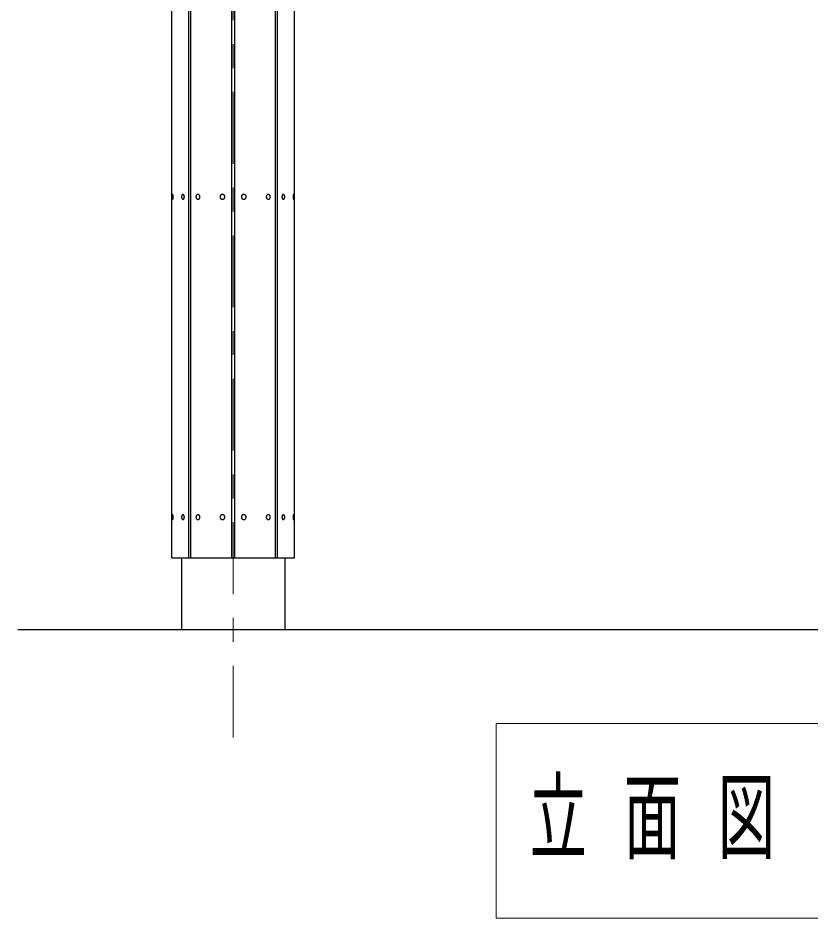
# Model space of a CAD drawing. Units: millimetres on the paper. Extents: x -365 to 10, y -38 to 257.
# Drawn here: x -316.69 to -283.56, y 54.03 to 91.68 of the extents above; entities that cross this region are included whole.
import ezdxf

# ---------------------------------------------------------------- set-up
doc = ezdxf.new("R2010")
doc.units = ezdxf.units.MM
doc.linetypes.add('USER2', pattern=[6, 3, -1, 1, -1])
doc.layers.add('LY_1', color=7, linetype='Continuous', lineweight=13)
doc.styles.add('ＭＳ ゴシック', font='')
doc.styles.get('ＭＳ ゴシック').set_extended_font_data('MS Gothic')

msp = doc.modelspace()

# ---------------------------------------------------------------- linework, layer by layer
at = {"layer": 'LY_1', "linetype": 'USER2'}
msp.add_line((-307.691, 61.582), (-307.691, 129.321), dxfattribs=at)
at = {"layer": 'LY_1', "lineweight": 25}
for p, q in [((-310.254, 69.096), (-310.254, 112.696)), ((-309.545, 69.096), (-309.545, 112.696)), ((-309.461, 69.096), (-309.461, 112.696)), ((-307.75, 69.096), (-307.75, 112.696)), ((-307.631, 112.696), (-307.631, 69.096)), ((-305.921, 69.096), (-305.921, 112.696)), ((-305.837, 69.096), (-305.837, 112.696)), ((-305.128, 69.096), (-305.128, 112.696)), ((-310.254, 69.096), (-305.128, 69.096)), ((-309.854, 69.096), (-309.854, 66.097)), ((-305.528, 69.096), (-305.528, 66.097)), ((-316.691, 66.097), (-235.398, 66.097))]:
    msp.add_line(p, q, dxfattribs=at)
at = {"layer": 'LY_1'}
for p, q in [((-296.691, 62.163), (-296.691, 54.03)), ((-253.891, 62.163), (-296.691, 62.163)), ((-296.691, 54.03), (-253.891, 54.03))]:
    msp.add_line(p, q, dxfattribs=at)
at = {"layer": 'LY_1', "lineweight": 25}
for points in [[(-310.215, 84.299), (-310.216, 84.299), (-310.218, 84.297), (-310.219, 84.295), (-310.221, 84.293), (-310.222, 84.289), (-310.224, 84.285), (-310.225, 84.28), (-310.226, 84.275), (-310.227, 84.269), (-310.228, 84.262), (-310.229, 84.255), (-310.23, 84.248), (-310.23, 84.24), (-310.231, 84.232), (-310.231, 84.223), (-310.232, 84.214), (-310.232, 84.205), (-310.232, 84.196), (-310.232, 84.188), (-310.232, 84.179), (-310.231, 84.17), (-310.231, 84.161), (-310.23, 84.153), (-310.23, 84.145), (-310.229, 84.138), (-310.228, 84.131), (-310.227, 84.124), (-310.226, 84.118), (-310.225, 84.113), (-310.224, 84.108), (-310.222, 84.104), (-310.221, 84.1), (-310.219, 84.098), (-310.218, 84.096), (-310.216, 84.094), (-310.215, 84.094), (-310.214, 84.094), (-310.212, 84.096), (-310.211, 84.098), (-310.209, 84.1), (-310.208, 84.104), (-310.207, 84.108), (-310.205, 84.113), (-310.204, 84.118), (-310.203, 84.124), (-310.202, 84.131), (-310.201, 84.138), (-310.2, 84.145), (-310.2, 84.153), (-310.199, 84.161), (-310.199, 84.17), (-310.198, 84.179), (-310.198, 84.188), (-310.198, 84.196), (-310.198, 84.205), (-310.198, 84.214), (-310.199, 84.223), (-310.199, 84.232), (-310.2, 84.24), (-310.2, 84.248), (-310.201, 84.255), (-310.202, 84.262), (-310.203, 84.269), (-310.204, 84.275), (-310.205, 84.28), (-310.207, 84.285), (-310.208, 84.289), (-310.209, 84.293), (-310.211, 84.295), (-310.212, 84.297), (-310.214, 84.299)], [(-309.791, 84.299), (-309.796, 84.299), (-309.801, 84.297), (-309.806, 84.295), (-309.811, 84.293), (-309.815, 84.289), (-309.82, 84.285), (-309.824, 84.28), (-309.828, 84.275), (-309.832, 84.269), (-309.835, 84.262), (-309.839, 84.255), (-309.841, 84.248), (-309.844, 84.24), (-309.846, 84.232), (-309.847, 84.223), (-309.848, 84.214), (-309.849, 84.205), (-309.849, 84.196), (-309.849, 84.188), (-309.848, 84.179), (-309.847, 84.17), (-309.846, 84.161), (-309.844, 84.153), (-309.841, 84.145), (-309.839, 84.138), (-309.835, 84.131), (-309.832, 84.124), (-309.828, 84.118), (-309.824, 84.113), (-309.82, 84.108), (-309.815, 84.104), (-309.811, 84.1), (-309.806, 84.098), (-309.801, 84.096), (-309.796, 84.094), (-309.791, 84.094), (-309.785, 84.094), (-309.78, 84.096), (-309.775, 84.098), (-309.771, 84.1), (-309.766, 84.104), (-309.761, 84.108), (-309.757, 84.113), (-309.753, 84.118), (-309.749, 84.124), (-309.746, 84.131), (-309.743, 84.138), (-309.74, 84.145), (-309.738, 84.153), (-309.736, 84.161), (-309.734, 84.17), (-309.733, 84.179), (-309.732, 84.188), (-309.732, 84.196), (-309.732, 84.205), (-309.733, 84.214), (-309.734, 84.223), (-309.736, 84.232), (-309.738, 84.24), (-309.74, 84.248), (-309.743, 84.255), (-309.746, 84.262), (-309.749, 84.269), (-309.753, 84.275), (-309.757, 84.28), (-309.761, 84.285), (-309.766, 84.289), (-309.771, 84.293), (-309.775, 84.295), (-309.78, 84.297), (-309.785, 84.299)], [(-309.162, 84.299), (-309.169, 84.299), (-309.176, 84.297), (-309.183, 84.295), (-309.19, 84.293), (-309.197, 84.289), (-309.204, 84.285), (-309.21, 84.28), (-309.216, 84.275), (-309.221, 84.269), (-309.226, 84.262), (-309.231, 84.255), (-309.234, 84.248), (-309.238, 84.24), (-309.241, 84.232), (-309.243, 84.223), (-309.244, 84.214), (-309.245, 84.205), (-309.246, 84.196), (-309.245, 84.188), (-309.244, 84.179), (-309.243, 84.17), (-309.241, 84.161), (-309.238, 84.153), (-309.234, 84.145), (-309.231, 84.138), (-309.226, 84.131), (-309.221, 84.124), (-309.216, 84.118), (-309.21, 84.113), (-309.204, 84.108), (-309.197, 84.104), (-309.19, 84.1), (-309.183, 84.098), (-309.176, 84.096), (-309.169, 84.094), (-309.162, 84.094), (-309.154, 84.094), (-309.147, 84.096), (-309.14, 84.098), (-309.133, 84.1), (-309.126, 84.104), (-309.12, 84.108), (-309.114, 84.113), (-309.108, 84.118), (-309.102, 84.124), (-309.097, 84.131), (-309.093, 84.138), (-309.089, 84.145), (-309.086, 84.153), (-309.083, 84.161), (-309.081, 84.17), (-309.079, 84.179), (-309.078, 84.188), (-309.078, 84.196), (-309.078, 84.205), (-309.079, 84.214), (-309.081, 84.223), (-309.083, 84.232), (-309.086, 84.24), (-309.089, 84.248), (-309.093, 84.255), (-309.097, 84.262), (-309.102, 84.269), (-309.108, 84.275), (-309.114, 84.28), (-309.12, 84.285), (-309.126, 84.289), (-309.133, 84.293), (-309.14, 84.295), (-309.147, 84.297), (-309.154, 84.299)], [(-308.136, 84.299), (-308.145, 84.299), (-308.154, 84.297), (-308.162, 84.295), (-308.171, 84.293), (-308.179, 84.289), (-308.186, 84.285), (-308.194, 84.28), (-308.201, 84.275), (-308.207, 84.269), (-308.213, 84.262), (-308.218, 84.255), (-308.223, 84.248), (-308.227, 84.24), (-308.23, 84.232), (-308.233, 84.223), (-308.235, 84.214), (-308.236, 84.205), (-308.236, 84.196), (-308.236, 84.188), (-308.235, 84.179), (-308.233, 84.17), (-308.23, 84.161), (-308.227, 84.153), (-308.223, 84.145), (-308.218, 84.138), (-308.213, 84.131), (-308.207, 84.124), (-308.201, 84.118), (-308.194, 84.113), (-308.186, 84.108), (-308.179, 84.104), (-308.171, 84.1), (-308.162, 84.098), (-308.154, 84.096), (-308.145, 84.094), (-308.136, 84.094), (-308.128, 84.094), (-308.119, 84.096), (-308.111, 84.098), (-308.102, 84.1), (-308.094, 84.104), (-308.086, 84.108), (-308.079, 84.113), (-308.072, 84.118), (-308.066, 84.124), (-308.06, 84.131), (-308.054, 84.138), (-308.05, 84.145), (-308.046, 84.153), (-308.042, 84.161), (-308.04, 84.17), (-308.038, 84.179), (-308.037, 84.188), (-308.036, 84.196), (-308.037, 84.205), (-308.038, 84.214), (-308.04, 84.223), (-308.042, 84.232), (-308.046, 84.24), (-308.05, 84.248), (-308.054, 84.255), (-308.06, 84.262), (-308.066, 84.269), (-308.072, 84.275), (-308.079, 84.28), (-308.086, 84.285), (-308.094, 84.289), (-308.102, 84.293), (-308.111, 84.295), (-308.119, 84.297), (-308.128, 84.299)], [(-307.245, 84.299), (-307.254, 84.299), (-307.263, 84.297), (-307.271, 84.295), (-307.279, 84.293), (-307.287, 84.289), (-307.295, 84.285), (-307.303, 84.28), (-307.309, 84.275), (-307.316, 84.269), (-307.322, 84.262), (-307.327, 84.255), (-307.332, 84.248), (-307.336, 84.24), (-307.339, 84.232), (-307.342, 84.223), (-307.344, 84.214), (-307.345, 84.205), (-307.345, 84.196), (-307.345, 84.188), (-307.344, 84.179), (-307.342, 84.17), (-307.339, 84.161), (-307.336, 84.153), (-307.332, 84.145), (-307.327, 84.138), (-307.322, 84.131), (-307.316, 84.124), (-307.309, 84.118), (-307.303, 84.113), (-307.295, 84.108), (-307.287, 84.104), (-307.279, 84.1), (-307.271, 84.098), (-307.263, 84.096), (-307.254, 84.094), (-307.245, 84.094), (-307.236, 84.094), (-307.228, 84.096), (-307.219, 84.098), (-307.211, 84.1), (-307.203, 84.104), (-307.195, 84.108), (-307.188, 84.113), (-307.181, 84.118), (-307.174, 84.124), (-307.169, 84.131), (-307.163, 84.138), (-307.159, 84.145), (-307.155, 84.153), (-307.151, 84.161), (-307.149, 84.17), (-307.147, 84.179), (-307.146, 84.188), (-307.145, 84.196), (-307.146, 84.205), (-307.147, 84.214), (-307.149, 84.223), (-307.151, 84.232), (-307.155, 84.24), (-307.159, 84.248), (-307.163, 84.255), (-307.169, 84.262), (-307.174, 84.269), (-307.181, 84.275), (-307.188, 84.28), (-307.195, 84.285), (-307.203, 84.289), (-307.211, 84.293), (-307.219, 84.295), (-307.228, 84.297), (-307.236, 84.299)], [(-306.22, 84.299), (-306.227, 84.299), (-306.234, 84.297), (-306.242, 84.295), (-306.249, 84.293), (-306.255, 84.289), (-306.262, 84.285), (-306.268, 84.28), (-306.274, 84.275), (-306.279, 84.269), (-306.284, 84.262), (-306.289, 84.255), (-306.293, 84.248), (-306.296, 84.24), (-306.299, 84.232), (-306.301, 84.223), (-306.303, 84.214), (-306.304, 84.205), (-306.304, 84.196), (-306.304, 84.188), (-306.303, 84.179), (-306.301, 84.17), (-306.299, 84.161), (-306.296, 84.153), (-306.293, 84.145), (-306.289, 84.138), (-306.284, 84.131), (-306.279, 84.124), (-306.274, 84.118), (-306.268, 84.113), (-306.262, 84.108), (-306.255, 84.104), (-306.249, 84.1), (-306.242, 84.098), (-306.234, 84.096), (-306.227, 84.094), (-306.22, 84.094), (-306.213, 84.094), (-306.205, 84.096), (-306.198, 84.098), (-306.191, 84.1), (-306.184, 84.104), (-306.178, 84.108), (-306.172, 84.113), (-306.166, 84.118), (-306.16, 84.124), (-306.156, 84.131), (-306.151, 84.138), (-306.147, 84.145), (-306.144, 84.153), (-306.141, 84.161), (-306.139, 84.17), (-306.137, 84.179), (-306.136, 84.188), (-306.136, 84.196), (-306.136, 84.205), (-306.137, 84.214), (-306.139, 84.223), (-306.141, 84.232), (-306.144, 84.24), (-306.147, 84.248), (-306.151, 84.255), (-306.156, 84.262), (-306.16, 84.269), (-306.166, 84.275), (-306.172, 84.28), (-306.178, 84.285), (-306.184, 84.289), (-306.191, 84.293), (-306.198, 84.295), (-306.205, 84.297), (-306.213, 84.299)], [(-305.591, 84.299), (-305.596, 84.299), (-305.601, 84.297), (-305.606, 84.295), (-305.611, 84.293), (-305.616, 84.289), (-305.62, 84.285), (-305.625, 84.28), (-305.629, 84.275), (-305.632, 84.269), (-305.636, 84.262), (-305.639, 84.255), (-305.642, 84.248), (-305.644, 84.24), (-305.646, 84.232), (-305.647, 84.223), (-305.649, 84.214), (-305.649, 84.205), (-305.649, 84.196), (-305.649, 84.188), (-305.649, 84.179), (-305.647, 84.17), (-305.646, 84.161), (-305.644, 84.153), (-305.642, 84.145), (-305.639, 84.138), (-305.636, 84.131), (-305.632, 84.124), (-305.629, 84.118), (-305.625, 84.113), (-305.62, 84.108), (-305.616, 84.104), (-305.611, 84.1), (-305.606, 84.098), (-305.601, 84.096), (-305.596, 84.094), (-305.591, 84.094), (-305.586, 84.094), (-305.581, 84.096), (-305.576, 84.098), (-305.571, 84.1), (-305.566, 84.104), (-305.562, 84.108), (-305.557, 84.113), (-305.553, 84.118), (-305.55, 84.124), (-305.546, 84.131), (-305.543, 84.138), (-305.54, 84.145), (-305.538, 84.153), (-305.536, 84.161), (-305.534, 84.17), (-305.533, 84.179), (-305.533, 84.188), (-305.532, 84.196), (-305.533, 84.205), (-305.533, 84.214), (-305.534, 84.223), (-305.536, 84.232), (-305.538, 84.24), (-305.54, 84.248), (-305.543, 84.255), (-305.546, 84.262), (-305.55, 84.269), (-305.553, 84.275), (-305.557, 84.28), (-305.562, 84.285), (-305.566, 84.289), (-305.571, 84.293), (-305.576, 84.295), (-305.581, 84.297), (-305.586, 84.299)], [(-305.167, 84.299), (-305.168, 84.299), (-305.169, 84.297), (-305.171, 84.295), (-305.172, 84.293), (-305.174, 84.289), (-305.175, 84.285), (-305.176, 84.28), (-305.177, 84.275), (-305.179, 84.269), (-305.18, 84.262), (-305.18, 84.255), (-305.181, 84.248), (-305.182, 84.24), (-305.183, 84.232), (-305.183, 84.223), (-305.183, 84.214), (-305.183, 84.205), (-305.184, 84.196), (-305.183, 84.188), (-305.183, 84.179), (-305.183, 84.17), (-305.183, 84.161), (-305.182, 84.153), (-305.181, 84.145), (-305.18, 84.138), (-305.18, 84.131), (-305.179, 84.124), (-305.177, 84.118), (-305.176, 84.113), (-305.175, 84.108), (-305.174, 84.104), (-305.172, 84.1), (-305.171, 84.098), (-305.169, 84.096), (-305.168, 84.094), (-305.167, 84.094), (-305.165, 84.094), (-305.164, 84.096), (-305.162, 84.098), (-305.161, 84.1), (-305.159, 84.104), (-305.158, 84.108), (-305.157, 84.113), (-305.156, 84.118), (-305.155, 84.124), (-305.154, 84.131), (-305.153, 84.138), (-305.152, 84.145), (-305.151, 84.153), (-305.151, 84.161), (-305.15, 84.17), (-305.15, 84.179), (-305.15, 84.188), (-305.15, 84.196), (-305.15, 84.205), (-305.15, 84.214), (-305.15, 84.223), (-305.151, 84.232), (-305.151, 84.24), (-305.152, 84.248), (-305.153, 84.255), (-305.154, 84.262), (-305.155, 84.269), (-305.156, 84.275), (-305.157, 84.28), (-305.158, 84.285), (-305.159, 84.289), (-305.161, 84.293), (-305.162, 84.295), (-305.164, 84.297), (-305.165, 84.299)], [(-310.215, 70.899), (-310.216, 70.899), (-310.218, 70.897), (-310.219, 70.895), (-310.221, 70.893), (-310.222, 70.889), (-310.224, 70.885), (-310.225, 70.88), (-310.226, 70.875), (-310.227, 70.869), (-310.228, 70.862), (-310.229, 70.855), (-310.23, 70.848), (-310.23, 70.84), (-310.231, 70.832), (-310.231, 70.823), (-310.232, 70.814), (-310.232, 70.805), (-310.232, 70.796), (-310.232, 70.788), (-310.232, 70.779), (-310.231, 70.77), (-310.231, 70.761), (-310.23, 70.753), (-310.23, 70.745), (-310.229, 70.738), (-310.228, 70.731), (-310.227, 70.724), (-310.226, 70.718), (-310.225, 70.713), (-310.224, 70.708), (-310.222, 70.704), (-310.221, 70.7), (-310.219, 70.698), (-310.218, 70.696), (-310.216, 70.694), (-310.215, 70.694), (-310.214, 70.694), (-310.212, 70.696), (-310.211, 70.698), (-310.209, 70.7), (-310.208, 70.704), (-310.207, 70.708), (-310.205, 70.713), (-310.204, 70.718), (-310.203, 70.724), (-310.202, 70.731), (-310.201, 70.738), (-310.2, 70.745), (-310.2, 70.753), (-310.199, 70.761), (-310.199, 70.77), (-310.198, 70.779), (-310.198, 70.788), (-310.198, 70.796), (-310.198, 70.805), (-310.198, 70.814), (-310.199, 70.823), (-310.199, 70.832), (-310.2, 70.84), (-310.2, 70.848), (-310.201, 70.855), (-310.202, 70.862), (-310.203, 70.869), (-310.204, 70.875), (-310.205, 70.88), (-310.207, 70.885), (-310.208, 70.889), (-310.209, 70.893), (-310.211, 70.895), (-310.212, 70.897), (-310.214, 70.899)], [(-309.791, 70.899), (-309.796, 70.899), (-309.801, 70.897), (-309.806, 70.895), (-309.811, 70.893), (-309.815, 70.889), (-309.82, 70.885), (-309.824, 70.88), (-309.828, 70.875), (-309.832, 70.869), (-309.835, 70.862), (-309.839, 70.855), (-309.841, 70.848), (-309.844, 70.84), (-309.846, 70.832), (-309.847, 70.823), (-309.848, 70.814), (-309.849, 70.805), (-309.849, 70.796), (-309.849, 70.788), (-309.848, 70.779), (-309.847, 70.77), (-309.846, 70.761), (-309.844, 70.753), (-309.841, 70.745), (-309.839, 70.738), (-309.835, 70.731), (-309.832, 70.724), (-309.828, 70.718), (-309.824, 70.713), (-309.82, 70.708), (-309.815, 70.704), (-309.811, 70.7), (-309.806, 70.698), (-309.801, 70.696), (-309.796, 70.694), (-309.791, 70.694), (-309.785, 70.694), (-309.78, 70.696), (-309.775, 70.698), (-309.771, 70.7), (-309.766, 70.704), (-309.761, 70.708), (-309.757, 70.713), (-309.753, 70.718), (-309.749, 70.724), (-309.746, 70.731), (-309.743, 70.738), (-309.74, 70.745), (-309.738, 70.753), (-309.736, 70.761), (-309.734, 70.77), (-309.733, 70.779), (-309.732, 70.788), (-309.732, 70.796), (-309.732, 70.805), (-309.733, 70.814), (-309.734, 70.823), (-309.736, 70.832), (-309.738, 70.84), (-309.74, 70.848), (-309.743, 70.855), (-309.746, 70.862), (-309.749, 70.869), (-309.753, 70.875), (-309.757, 70.88), (-309.761, 70.885), (-309.766, 70.889), (-309.771, 70.893), (-309.775, 70.895), (-309.78, 70.897), (-309.785, 70.899)], [(-309.162, 70.899), (-309.169, 70.899), (-309.176, 70.897), (-309.183, 70.895), (-309.19, 70.893), (-309.197, 70.889), (-309.204, 70.885), (-309.21, 70.88), (-309.216, 70.875), (-309.221, 70.869), (-309.226, 70.862), (-309.231, 70.855), (-309.234, 70.848), (-309.238, 70.84), (-309.241, 70.832), (-309.243, 70.823), (-309.244, 70.814), (-309.245, 70.805), (-309.246, 70.796), (-309.245, 70.788), (-309.244, 70.779), (-309.243, 70.77), (-309.241, 70.761), (-309.238, 70.753), (-309.234, 70.745), (-309.231, 70.738), (-309.226, 70.731), (-309.221, 70.724), (-309.216, 70.718), (-309.21, 70.713), (-309.204, 70.708), (-309.197, 70.704), (-309.19, 70.7), (-309.183, 70.698), (-309.176, 70.696), (-309.169, 70.694), (-309.162, 70.694), (-309.154, 70.694), (-309.147, 70.696), (-309.14, 70.698), (-309.133, 70.7), (-309.126, 70.704), (-309.12, 70.708), (-309.114, 70.713), (-309.108, 70.718), (-309.102, 70.724), (-309.097, 70.731), (-309.093, 70.738), (-309.089, 70.745), (-309.086, 70.753), (-309.083, 70.761), (-309.081, 70.77), (-309.079, 70.779), (-309.078, 70.788), (-309.078, 70.796), (-309.078, 70.805), (-309.079, 70.814), (-309.081, 70.823), (-309.083, 70.832), (-309.086, 70.84), (-309.089, 70.848), (-309.093, 70.855), (-309.097, 70.862), (-309.102, 70.869), (-309.108, 70.875), (-309.114, 70.88), (-309.12, 70.885), (-309.126, 70.889), (-309.133, 70.893), (-309.14, 70.895), (-309.147, 70.897), (-309.154, 70.899)], [(-308.136, 70.899), (-308.145, 70.899), (-308.154, 70.897), (-308.162, 70.895), (-308.171, 70.893), (-308.179, 70.889), (-308.186, 70.885), (-308.194, 70.88), (-308.201, 70.875), (-308.207, 70.869), (-308.213, 70.862), (-308.218, 70.855), (-308.223, 70.848), (-308.227, 70.84), (-308.23, 70.832), (-308.233, 70.823), (-308.235, 70.814), (-308.236, 70.805), (-308.236, 70.796), (-308.236, 70.788), (-308.235, 70.779), (-308.233, 70.77), (-308.23, 70.761), (-308.227, 70.753), (-308.223, 70.745), (-308.218, 70.738), (-308.213, 70.731), (-308.207, 70.724), (-308.201, 70.718), (-308.194, 70.713), (-308.186, 70.708), (-308.179, 70.704), (-308.171, 70.7), (-308.162, 70.698), (-308.154, 70.696), (-308.145, 70.694), (-308.136, 70.694), (-308.128, 70.694), (-308.119, 70.696), (-308.111, 70.698), (-308.102, 70.7), (-308.094, 70.704), (-308.086, 70.708), (-308.079, 70.713), (-308.072, 70.718), (-308.066, 70.724), (-308.06, 70.731), (-308.054, 70.738), (-308.05, 70.745), (-308.046, 70.753), (-308.042, 70.761), (-308.04, 70.77), (-308.038, 70.779), (-308.037, 70.788), (-308.036, 70.796), (-308.037, 70.805), (-308.038, 70.814), (-308.04, 70.823), (-308.042, 70.832), (-308.046, 70.84), (-308.05, 70.848), (-308.054, 70.855), (-308.06, 70.862), (-308.066, 70.869), (-308.072, 70.875), (-308.079, 70.88), (-308.086, 70.885), (-308.094, 70.889), (-308.102, 70.893), (-308.111, 70.895), (-308.119, 70.897), (-308.128, 70.899)], [(-307.245, 70.899), (-307.254, 70.899), (-307.263, 70.897), (-307.271, 70.895), (-307.279, 70.893), (-307.287, 70.889), (-307.295, 70.885), (-307.303, 70.88), (-307.309, 70.875), (-307.316, 70.869), (-307.322, 70.862), (-307.327, 70.855), (-307.332, 70.848), (-307.336, 70.84), (-307.339, 70.832), (-307.342, 70.823), (-307.344, 70.814), (-307.345, 70.805), (-307.345, 70.796), (-307.345, 70.788), (-307.344, 70.779), (-307.342, 70.77), (-307.339, 70.761), (-307.336, 70.753), (-307.332, 70.745), (-307.327, 70.738), (-307.322, 70.731), (-307.316, 70.724), (-307.309, 70.718), (-307.303, 70.713), (-307.295, 70.708), (-307.287, 70.704), (-307.279, 70.7), (-307.271, 70.698), (-307.263, 70.696), (-307.254, 70.694), (-307.245, 70.694), (-307.236, 70.694), (-307.228, 70.696), (-307.219, 70.698), (-307.211, 70.7), (-307.203, 70.704), (-307.195, 70.708), (-307.188, 70.713), (-307.181, 70.718), (-307.174, 70.724), (-307.169, 70.731), (-307.163, 70.738), (-307.159, 70.745), (-307.155, 70.753), (-307.151, 70.761), (-307.149, 70.77), (-307.147, 70.779), (-307.146, 70.788), (-307.145, 70.796), (-307.146, 70.805), (-307.147, 70.814), (-307.149, 70.823), (-307.151, 70.832), (-307.155, 70.84), (-307.159, 70.848), (-307.163, 70.855), (-307.169, 70.862), (-307.174, 70.869), (-307.181, 70.875), (-307.188, 70.88), (-307.195, 70.885), (-307.203, 70.889), (-307.211, 70.893), (-307.219, 70.895), (-307.228, 70.897), (-307.236, 70.899)], [(-306.22, 70.899), (-306.227, 70.899), (-306.234, 70.897), (-306.242, 70.895), (-306.249, 70.893), (-306.255, 70.889), (-306.262, 70.885), (-306.268, 70.88), (-306.274, 70.875), (-306.279, 70.869), (-306.284, 70.862), (-306.289, 70.855), (-306.293, 70.848), (-306.296, 70.84), (-306.299, 70.832), (-306.301, 70.823), (-306.303, 70.814), (-306.304, 70.805), (-306.304, 70.796), (-306.304, 70.788), (-306.303, 70.779), (-306.301, 70.77), (-306.299, 70.761), (-306.296, 70.753), (-306.293, 70.745), (-306.289, 70.738), (-306.284, 70.731), (-306.279, 70.724), (-306.274, 70.718), (-306.268, 70.713), (-306.262, 70.708), (-306.255, 70.704), (-306.249, 70.7), (-306.242, 70.698), (-306.234, 70.696), (-306.227, 70.694), (-306.22, 70.694), (-306.213, 70.694), (-306.205, 70.696), (-306.198, 70.698), (-306.191, 70.7), (-306.184, 70.704), (-306.178, 70.708), (-306.172, 70.713), (-306.166, 70.718), (-306.16, 70.724), (-306.156, 70.731), (-306.151, 70.738), (-306.147, 70.745), (-306.144, 70.753), (-306.141, 70.761), (-306.139, 70.77), (-306.137, 70.779), (-306.136, 70.788), (-306.136, 70.796), (-306.136, 70.805), (-306.137, 70.814), (-306.139, 70.823), (-306.141, 70.832), (-306.144, 70.84), (-306.147, 70.848), (-306.151, 70.855), (-306.156, 70.862), (-306.16, 70.869), (-306.166, 70.875), (-306.172, 70.88), (-306.178, 70.885), (-306.184, 70.889), (-306.191, 70.893), (-306.198, 70.895), (-306.205, 70.897), (-306.213, 70.899)], [(-305.591, 70.899), (-305.596, 70.899), (-305.601, 70.897), (-305.606, 70.895), (-305.611, 70.893), (-305.616, 70.889), (-305.62, 70.885), (-305.625, 70.88), (-305.629, 70.875), (-305.632, 70.869), (-305.636, 70.862), (-305.639, 70.855), (-305.642, 70.848), (-305.644, 70.84), (-305.646, 70.832), (-305.647, 70.823), (-305.649, 70.814), (-305.649, 70.805), (-305.649, 70.796), (-305.649, 70.788), (-305.649, 70.779), (-305.647, 70.77), (-305.646, 70.761), (-305.644, 70.753), (-305.642, 70.745), (-305.639, 70.738), (-305.636, 70.731), (-305.632, 70.724), (-305.629, 70.718), (-305.625, 70.713), (-305.62, 70.708), (-305.616, 70.704), (-305.611, 70.7), (-305.606, 70.698), (-305.601, 70.696), (-305.596, 70.694), (-305.591, 70.694), (-305.586, 70.694), (-305.581, 70.696), (-305.576, 70.698), (-305.571, 70.7), (-305.566, 70.704), (-305.562, 70.708), (-305.557, 70.713), (-305.553, 70.718), (-305.55, 70.724), (-305.546, 70.731), (-305.543, 70.738), (-305.54, 70.745), (-305.538, 70.753), (-305.536, 70.761), (-305.534, 70.77), (-305.533, 70.779), (-305.533, 70.788), (-305.532, 70.796), (-305.533, 70.805), (-305.533, 70.814), (-305.534, 70.823), (-305.536, 70.832), (-305.538, 70.84), (-305.54, 70.848), (-305.543, 70.855), (-305.546, 70.862), (-305.55, 70.869), (-305.553, 70.875), (-305.557, 70.88), (-305.562, 70.885), (-305.566, 70.889), (-305.571, 70.893), (-305.576, 70.895), (-305.581, 70.897), (-305.586, 70.899)], [(-305.167, 70.899), (-305.168, 70.899), (-305.169, 70.897), (-305.171, 70.895), (-305.172, 70.893), (-305.174, 70.889), (-305.175, 70.885), (-305.176, 70.88), (-305.177, 70.875), (-305.179, 70.869), (-305.18, 70.862), (-305.18, 70.855), (-305.181, 70.848), (-305.182, 70.84), (-305.183, 70.832), (-305.183, 70.823), (-305.183, 70.814), (-305.183, 70.805), (-305.184, 70.796), (-305.183, 70.788), (-305.183, 70.779), (-305.183, 70.77), (-305.183, 70.761), (-305.182, 70.753), (-305.181, 70.745), (-305.18, 70.738), (-305.18, 70.731), (-305.179, 70.724), (-305.177, 70.718), (-305.176, 70.713), (-305.175, 70.708), (-305.174, 70.704), (-305.172, 70.7), (-305.171, 70.698), (-305.169, 70.696), (-305.168, 70.694), (-305.167, 70.694), (-305.165, 70.694), (-305.164, 70.696), (-305.162, 70.698), (-305.161, 70.7), (-305.159, 70.704), (-305.158, 70.708), (-305.157, 70.713), (-305.156, 70.718), (-305.155, 70.724), (-305.154, 70.731), (-305.153, 70.738), (-305.152, 70.745), (-305.151, 70.753), (-305.151, 70.761), (-305.15, 70.77), (-305.15, 70.779), (-305.15, 70.788), (-305.15, 70.796), (-305.15, 70.805), (-305.15, 70.814), (-305.15, 70.823), (-305.151, 70.832), (-305.151, 70.84), (-305.152, 70.848), (-305.153, 70.855), (-305.154, 70.862), (-305.155, 70.869), (-305.156, 70.875), (-305.157, 70.88), (-305.158, 70.885), (-305.159, 70.889), (-305.161, 70.893), (-305.162, 70.895), (-305.164, 70.897), (-305.165, 70.899)]]:
    msp.add_lwpolyline(points, close=True, dxfattribs=at)

# ---------------------------------------------------------------- texts
at = {"layer": 'LY_1', "insert": (-295.291, 58.097), "char_height": 2.933, "attachment_point": 4, "style": 'ＭＳ ゴシック'}
msp.add_mtext('\\T1.64;\\W0.6;立面図\u3000Ｓ＝１／５０', dxfattribs=at)

doc.saveas('drawing.dxf')
